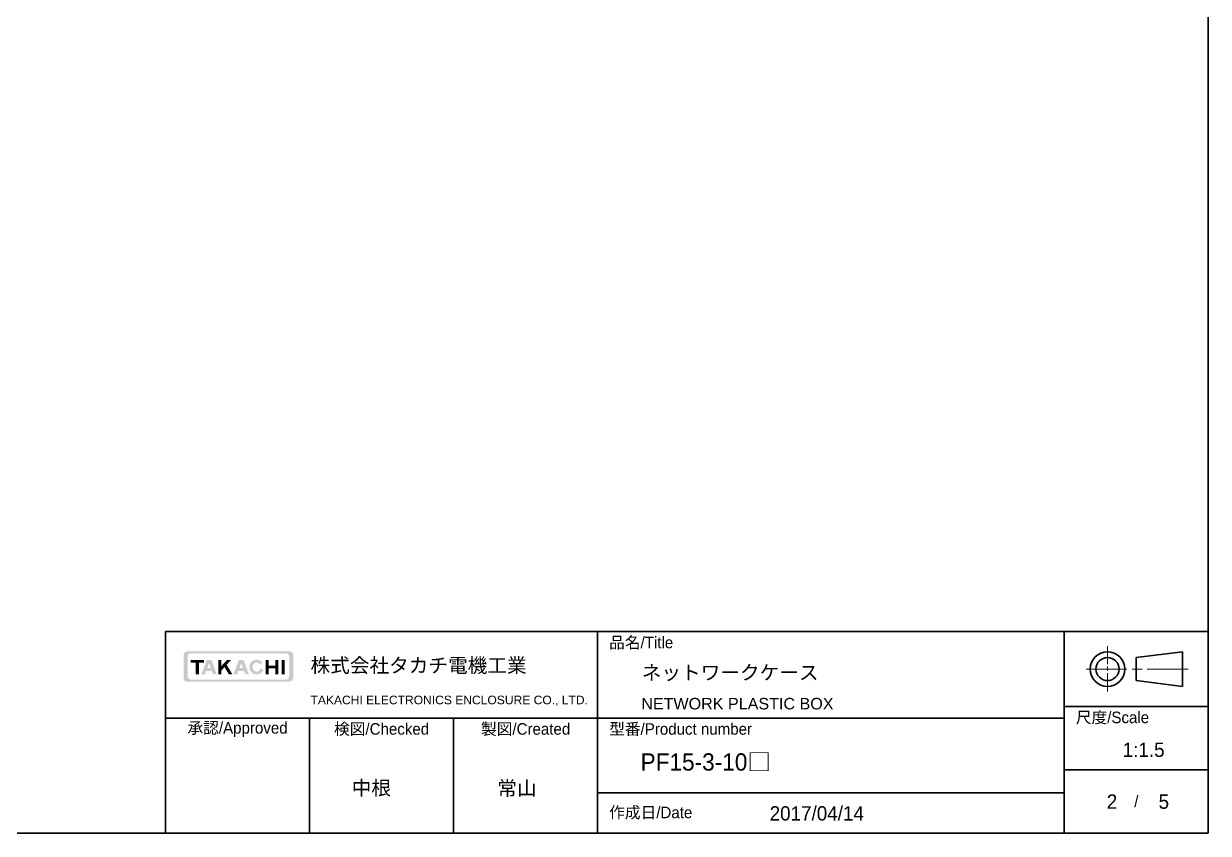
# Model space of a CAD drawing. Header units: millimetres. Extents: x 22 to 2802, y 12 to 434.
# Drawn here: x 896.3 to 1204.8, y 12 to 222.8 of the extents above; entities that cross this region are included whole.
import ezdxf
from ezdxf.enums import TextEntityAlignment as Align

# ---------------------------------------------------------------- set-up
doc = ezdxf.new("R2010")
doc.units = ezdxf.units.MM
doc.header["$LTSCALE"] = 1.5
doc.linetypes.add('CHAIN', pattern=[0.35429999999999995, 0.2362, -0.0295, 0.0591, -0.0295])
doc.layers.add('Border (ISO)', color=7, linetype='Continuous', lineweight=35)
doc.layers.add('Title (ISO)', color=7, linetype='Continuous', lineweight=35)
doc.layers.add('Hatch (ISO)', color=1, linetype='Continuous', lineweight=18, true_color=0xff0000)
doc.styles.add('textstyle100', font='')
doc.styles.add('textstyle101', font='')
doc.styles.add('textstyle102', font='')
doc.styles.add('textstyle103', font='')
doc.styles.add('textstyle104', font='')
doc.styles.add('textstyle120', font='')
doc.styles.add('textstyle121', font='')
doc.styles.add('textstyle122', font='')
doc.styles.add('textstyle123', font='')
doc.styles.add('textstyle124', font='')
doc.styles.add('textstyle125', font='')
doc.styles.add('textstyle127', font='')
doc.styles.add('textstyle128', font='')
doc.styles.add('textstyle129', font='')
doc.styles.add('textstyle85', font='')
doc.styles.add('textstyle86', font='')
doc.styles.add('textstyle87', font='')
doc.styles.add('textstyle88', font='')
doc.styles.add('textstyle89', font='')
doc.styles.add('textstyle90', font='')
doc.styles.add('textstyle91', font='')
doc.styles.add('textstyle92', font='')
doc.styles.add('textstyle93', font='')
doc.styles.add('textstyle94', font='')
doc.styles.add('textstyle95', font='')
doc.styles.add('textstyle96', font='')
doc.styles.add('textstyle97', font='')
doc.styles.add('textstyle98', font='')
doc.styles.add('textstyle99', font='')
doc.styles.get('textstyle100').set_extended_font_data('MS PGothic')
doc.styles.get('textstyle101').set_extended_font_data('MS PGothic')
doc.styles.get('textstyle102').set_extended_font_data('Arial')
doc.styles.get('textstyle103').set_extended_font_data('MS PGothic')
doc.styles.get('textstyle104').set_extended_font_data('MS PGothic')
doc.styles.get('textstyle120').set_extended_font_data('MS PGothic')
doc.styles.get('textstyle121').set_extended_font_data('MS PGothic')
doc.styles.get('textstyle122').set_extended_font_data('MS PGothic')
doc.styles.get('textstyle123').set_extended_font_data('MS PGothic')
doc.styles.get('textstyle124').set_extended_font_data('MS PGothic')
doc.styles.get('textstyle125').set_extended_font_data('MS PGothic')
doc.styles.get('textstyle127').set_extended_font_data('Arial')
doc.styles.get('textstyle128').set_extended_font_data('MS PGothic')
doc.styles.get('textstyle129').set_extended_font_data('MS PGothic')
doc.styles.get('textstyle85').set_extended_font_data('MS PGothic')
doc.styles.get('textstyle86').set_extended_font_data('MS PGothic')
doc.styles.get('textstyle87').set_extended_font_data('MS PGothic')
doc.styles.get('textstyle88').set_extended_font_data('MS PGothic')
doc.styles.get('textstyle89').set_extended_font_data('MS PGothic')
doc.styles.get('textstyle90').set_extended_font_data('MS PGothic')
doc.styles.get('textstyle91').set_extended_font_data('MS PGothic')
doc.styles.get('textstyle92').set_extended_font_data('MS PGothic')
doc.styles.get('textstyle93').set_extended_font_data('MS PGothic')
doc.styles.get('textstyle94').set_extended_font_data('MS PGothic')
doc.styles.get('textstyle95').set_extended_font_data('MS PGothic')
doc.styles.get('textstyle96').set_extended_font_data('MS PGothic')
doc.styles.get('textstyle97').set_extended_font_data('MS PGothic')
doc.styles.get('textstyle98').set_extended_font_data('MS PGothic')
doc.styles.get('textstyle99').set_extended_font_data('MS PGothic')

# ---------------------------------------------------------------- blocks, each defined once
blk = doc.blocks.new('図面枠 tk図枠')
at = {"layer": 'Border (ISO)'}
for p in [(405.4999999999999, 289), (14.50000000000001, 8.000000000000007)]:
    blk.add_line(p, (405.4999999999999, 8.000000000000007), dxfattribs=at)
blk = doc.blocks.new('表題欄 tk表題欄')
at = {"layer": 'Hatch (ISO)'}
h = blk.add_hatch(color=256, dxfattribs=at)
edge = h.paths.add_edge_path(flags=0)
edge.add_arc((95.57537688673352, 236.2990653650367), 0.5958259999999996, 269.9999999999897, 360)
edge.add_line((96.17120288673352, 236.2990653650367), (96.17120288673348, 239.7107813650365))
edge.add_arc((95.5753768867335, 239.7107813650366), 0.5958259999999996, 0, 90.00000000000682)
edge.add_line((95.57537688673342, 240.3066073650366), (79.13710888673356, 240.3066073650366))
edge.add_arc((79.13710888673353, 239.7107813650366), 0.5958259999999996, 89.99999999999746, 180)
edge.add_line((78.54128288673353, 239.7107813650366), (78.54128288673331, 236.2990653650368))
edge.add_arc((79.13710888673332, 236.2990653650365), 0.5958259999999996, 180, 270.0000000000231)
edge.add_line((79.13710888673356, 235.7032393650365), (95.57537688673341, 235.7032393650367))
edge = h.paths.add_edge_path(flags=0)
edge.add_line((77.83935088673357, 239.9556413650366), (77.83935088673357, 236.0542053650368))
edge.add_arc((78.54128288673346, 236.0542053650367), 0.7019319999998935, 180, 270.0000000000087)
edge.add_line((78.54128288673355, 235.3522733650368), (96.17120288673352, 235.3522733650368))
edge.add_arc((96.17120288673351, 236.0542053650367), 0.7019319999998921, 270, 360)
edge.add_line((96.8731348867334, 236.0542053650367), (96.87313488673352, 239.9556413650366))
edge.add_arc((96.1712028867336, 239.9556413650367), 0.7019319999998921, 0, 90.00000000000874)
edge.add_line((96.17120288673348, 240.6575733650366), (78.54128288673357, 240.6575733650366))
edge.add_arc((78.54128288673357, 239.9556413650366), 0.7019319999999984, 90, 180)
for points in [[(79.07181288673355, 239.1476033650369), (79.07181288673355, 238.6578833650368), (79.92066088673353, 238.6578833650367), (79.92066088673353, 236.6581933650368), (80.50832488673355, 236.6581933650368), (80.50832488673353, 238.6578833650367), (81.35717288673354, 238.6578833650367), (81.35717288673355, 239.1476033650368)], [(85.68407849525303, 236.6581933650368), (84.9434673993943, 237.8918698287545), (84.41792288673358, 237.3246628822782), (84.41792288673358, 236.6581933650368), (83.89555488673355, 236.6581933650368), (83.89555488673355, 239.1476033650368), (84.41792288673358, 239.1476033650369), (84.41792288673358, 238.099397996884), (85.38913556809509, 239.1476033650368), (86.10696490847272, 239.1476033650369), (85.31925422435492, 238.2974470774499), (86.30334488673353, 236.6581933650368)], [(92.09142939614459, 239.1476033650369), (92.09142939614459, 236.6581933650368), (92.60971639614465, 236.6581933650368), (92.60971639614465, 237.6580383650368), (93.76872039614463, 237.6580383650368), (93.76872039614462, 236.6581933650368), (94.28700739614459, 236.6581933650368), (94.28700739614459, 239.1476033650368), (93.76872039614459, 239.1476033650369), (93.76872039614462, 238.1477583650367), (92.60971639614465, 238.1477583650367), (92.60971639614465, 239.1476033650369)], [(94.84202339614467, 239.1476033650369), (94.84202339614467, 236.6581933650368), (95.36439139614473, 236.6581933650368), (95.36439139614473, 239.1476033650368)]]:
    blk.add_hatch(color=256, dxfattribs=at).paths.add_polyline_path(points, flags=0)
h = blk.add_hatch(color=256, dxfattribs=at)
h.paths.add_polyline_path([(82.59020695886475, 237.7110913650368), (81.95242681460243, 237.7110913650368), (82.27131688673356, 238.5794973650367)], flags=0)
h.paths.add_polyline_path([(82.77903014574996, 237.1968853650368), (81.76360362771717, 237.1968853650368), (81.56578886050404, 236.6581933650368), (80.94907288673355, 236.6581933650368), (81.86321688673357, 239.1476033650368), (82.67941688673355, 239.1476033650369), (83.59356088673351, 236.6581933650368), (82.97684491296302, 236.6581933650368)], flags=0)
h = blk.add_hatch(color=256, dxfattribs=at)
h.paths.add_polyline_path([(87.52707281460246, 237.7110913650368), (88.16485295886469, 237.7110913650368), (87.84596288673359, 238.5794973650367)], flags=0)
h.paths.add_polyline_path([(87.14043486050403, 236.6581933650368), (87.3382496277172, 237.1968853650368), (88.35367614574989, 237.1968853650368), (88.55149091296302, 236.6581933650368), (89.16820688673343, 236.6581933650368), (88.25406288673352, 239.1476033650368), (87.43786288673353, 239.1476033650369), (86.52371888673358, 236.6581933650368)], flags=0)
h = blk.add_hatch(color=256, dxfattribs=at)
edge = h.paths.add_edge_path(flags=0)
edge.add_arc((90.52309888673334, 237.9028983650369), 1.273272000000011, 38.55054079078439, 336.5820184016556)
edge.add_line((91.69149139614449, 237.3968543650369), (91.17255542714857, 237.6216113977801))
edge.add_ellipse((90.52309888673352, 237.9028983650369), major_axis=(0, -0.7998759999999119), ratio=0.8673469387756529, start_angle=-231.4494592092036, end_angle=66.58201840165299, ccw=False)
edge.add_line((91.09381514418376, 238.3576891122095), (91.51887237036838, 238.6964075050431))
at = {"layer": 'Title (ISO)'}
for p, q in [((74.70882392282105, 244.052739026017), (255.7088239228211, 244.052739026017)), ((74.70882392282105, 209.052739026017), (74.70882392282105, 244.052739026017)), ((149.7088239228211, 244.052739026017), (149.7088239228211, 209.052739026017)), ((230.7088239228211, 244.052739026017), (230.7088239228211, 209.052739026017)), ((255.7088239228211, 244.052739026017), (255.7088239228211, 209.052739026017)), ((243.2088239228211, 239.552739026017), (251.2088239228211, 240.5527390260171)), ((243.2088239228211, 239.552739026017), (243.2088239228211, 235.552739026017)), ((251.2088239228211, 234.552739026017), (251.2088239228211, 240.5527390260171)), ((243.2088239228211, 235.552739026017), (251.2088239228211, 234.552739026017)), ((230.7088239228211, 231.052739026017), (255.7088239228211, 231.052739026017)), ((74.70882392282105, 229.052739026017), (230.7088239228211, 229.052739026017)), ((99.70882392282108, 229.052739026017), (99.70882392282108, 209.052739026017)), ((124.708823922821, 229.052739026017), (124.708823922821, 209.052739026017)), ((230.7088239228211, 220.052739026017), (255.7088239228211, 220.052739026017)), ((149.7088239228211, 216.052739026017), (230.7088239228211, 216.052739026017)), ((255.7088239228211, 209.052739026017), (74.70882392282105, 209.052739026017))]:
    blk.add_line(p, q, dxfattribs=at)
at = {"layer": 'Title (ISO)', "color": 4, "linetype": 'CHAIN', "lineweight": 18, "ltscale": 8.889559745788574, "true_color": 0x00ffff}
blk.add_line((238.2088239228211, 241.552739026017), (238.2088239228211, 233.552739026017), dxfattribs=at)
at = {"layer": 'Title (ISO)', "color": 4, "linetype": 'CHAIN', "lineweight": 18, "ltscale": 20.00163269042969, "true_color": 0x00ffff}
blk.add_line((252.2088239228211, 237.552739026017), (234.2088239228211, 237.552739026017), dxfattribs=at)
at = {"layer": 'Title (ISO)'}
for radius in [3, 2]:
    blk.add_circle((238.2088239228211, 237.552739026017), radius, dxfattribs=at)
at = {"layer": 'Title (ISO)', "color": 1, "true_color": 0xff0000, "char_height": 2.000000029802322, "line_spacing_factor": 1.5}
for s, insert, attachment_point, style in [('\\fＭＳ Ｐゴシック|b0|i0;\\H2.0000;品名/Title', (151.708823922821, 242.052739026017), 4, 'textstyle85'), ('\\fＭＳ Ｐゴシック|b0|i0;\\H2.0000;尺度/Scale', (232.7088239228211, 229.052739026017), 4, 'textstyle91'), ('\\fＭＳ Ｐゴシック|b0|i0;\\H2.0000;承認/Approved', (87.20882392282108, 227.052739026017), 5, 'textstyle87'), ('\\fＭＳ Ｐゴシック|b0|i0;\\H2.0000;検図/Checked', (112.208823922821, 227.052739026017), 5, 'textstyle88'), ('\\fＭＳ Ｐゴシック|b0|i0;\\H2.0000;製図/Created', (137.2088239228211, 227.052739026017), 5, 'textstyle89'), ('\\fＭＳ Ｐゴシック|b0|i0;\\H2.0000;型番/Product number', (151.708823922821, 227.052739026017), 4, 'textstyle86'), ('\\fＭＳ Ｐゴシック|b0|i0;\\H2.0000;作成日/Date', (151.708823922821, 212.552739026017), 4, 'textstyle92')]:
    blk.add_mtext(s, dxfattribs=dict(at, insert=insert, attachment_point=attachment_point, style=style))
at = {"layer": 'Title (ISO)', "color": 7, "line_spacing_factor": 1.5}
for s, insert, char_height, attachment_point, style in [('株式会社タカチ電機工業', (99.87313488673345, 238.052739026017), 2.5, 4, 'textstyle90'), ('\\fArial|b0|i0;\\H1.4986;TAKACHI ELECTRONICS ENCLOSURE CO., LTD.', (99.87313488673342, 232.052739026017), 1.49859994649887, 4, 'textstyle93'), ('\\fＭＳ Ｐゴシック|b0|i0;\\H2.0000;/', (243.2088239228211, 214.552739026017), 2.000000029802322, 5, 'textstyle94')]:
    blk.add_mtext(s, dxfattribs=dict(at, insert=insert, char_height=char_height, attachment_point=attachment_point, style=style))
at = {"layer": 'Title (ISO)', "color": 7}
for tag, height, style, p in [('<品名>', 2.5, 'textstyle95', (157.3679148268321, 236.9533071691007)), ('<Title>', 2.000000029802322, 'textstyle102', (157.2831758934115, 231.5513747636918)), ('<型番>', 3.000000119209289, 'textstyle96', (157.1633693475642, 221.4334207929761))]:
    blk.add_attdef(tag, text='', height=height, dxfattribs=dict(at, style=style)).set_placement(p, align=Align.MIDDLE_LEFT)
for tag, style, p in [('<尺度>', 'textstyle97', (244.4845272797691, 223.552739026017)), ('<承認>', 'textstyle101', (87.20882392282108, 217.052739026017)), ('<検図>', 'textstyle99', (110.4312264076182, 216.9391026234344)), ('<製図>', 'textstyle100', (135.7153173209424, 216.8680798951034)), ('<ページ_No.>', 'textstyle103', (239.1099332075323, 214.552739026017)), ('<総ページ数>', 'textstyle104', (247.9902091771133, 214.552739026017)), ('作成日', 'textstyle98', (187.7492727850316, 212.5101253517655))]:
    blk.add_attdef(tag, text='', height=2.5, dxfattribs=dict(at, style=style)).set_placement(p, align=Align.MIDDLE_CENTER)

msp = doc.modelspace()

# ---------------------------------------------------------------- block references
at = {"xscale": 1.5, "yscale": 1.5, "zscale": 1.5}
msp.add_blockref('図面枠 tk図枠', (596.5000007923692, 4.053331466e-07), dxfattribs=at)
ref = msp.add_blockref('表題欄 tk表題欄', (821.1867649081375, -301.5791081336924), dxfattribs=dict(xscale=1.5, yscale=1.5, zscale=1.5))
ref.add_attrib('<品名>', 'ネットワークケース', dxfattribs={"layer": 'Title (ISO)', "color": 7, "height": 3.75, "style": 'textstyle120'}).set_placement((1057.238637148386, 53.85085261995861), align=Align.MIDDLE_LEFT)
ref.add_attrib('<型番>', 'PF15-3-10□', dxfattribs={"layer": 'Title (ISO)', "color": 7, "height": 4.500000178813934, "style": 'textstyle121'}).set_placement((1056.931818929484, 30.57102305577177), align=Align.MIDDLE_LEFT)
ref.add_attrib('<尺度>', '1:1.5', dxfattribs={"layer": 'Title (ISO)', "color": 7, "height": 3.75, "style": 'textstyle122'}).set_placement((1187.913555827791, 33.75000040533321), align=Align.MIDDLE_CENTER)
ref.add_attrib('作成日', '2017/04/14', dxfattribs={"layer": 'Title (ISO)', "color": 7, "height": 3.75, "style": 'textstyle123'}).set_placement((1102.810674085685, 17.18607989395588), align=Align.MIDDLE_CENTER)
ref.add_attrib('<検図>', '中根', dxfattribs={"layer": 'Title (ISO)', "color": 7, "height": 3.75, "style": 'textstyle124'}).set_placement((986.833604519565, 23.8295458014593), align=Align.MIDDLE_CENTER)
ref.add_attrib('<製図>', '常山', dxfattribs={"layer": 'Title (ISO)', "color": 7, "height": 3.75, "style": 'textstyle125'}).set_placement((1024.759740889552, 23.72301170896272), align=Align.MIDDLE_CENTER)
ref.add_attrib('<Title>', 'NETWORK PLASTIC BOX', dxfattribs={"layer": 'Title (ISO)', "color": 7, "height": 3.000000044703483, "style": 'textstyle127'}).set_placement((1057.111528748255, 45.74795401184522), align=Align.MIDDLE_LEFT)
ref.add_attrib('<ページ_No.>', '2', dxfattribs={"layer": 'Title (ISO)', "color": 7, "height": 3.75, "style": 'textstyle128'}).set_placement((1179.672078673807, 20.25000040533317), align=Align.MIDDLE_CENTER)
ref.add_attrib('<総ページ数>', '5', dxfattribs={"layer": 'Title (ISO)', "color": 7, "height": 3.75, "style": 'textstyle129'}).set_placement((1193.172078673807, 20.25000040533317), align=Align.MIDDLE_CENTER)

doc.saveas('drawing.dxf')
